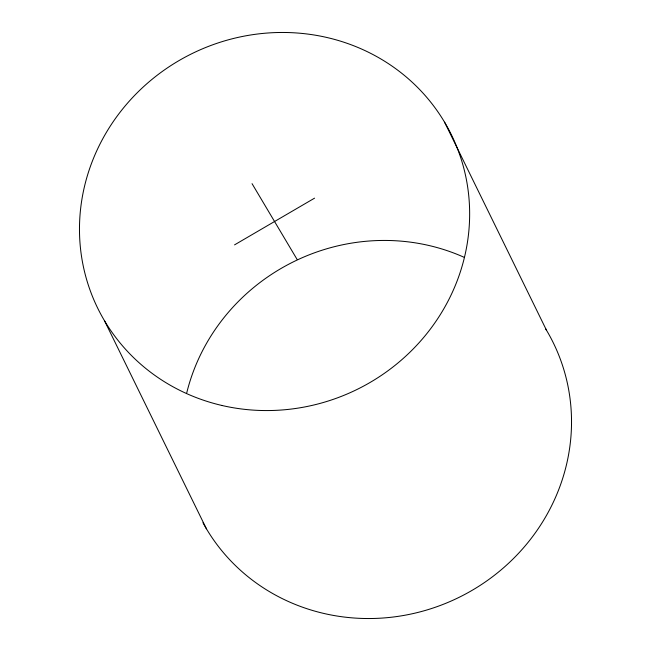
<?xml version="1.0" encoding="UTF-8"?>
<svg xmlns="http://www.w3.org/2000/svg" width="651" height="651" viewBox="0 0 651 651"><rect width="100%" height="100%" fill="white"/><g stroke="black" fill="none" stroke-linecap="round" stroke-linejoin="round"><path stroke-width="0.98" d="M234.547 244.874L314.563 198.156M252.051 183.663L297.059 259.367M444.592 122.233L546.474 330.203M104.526 320.797L206.408 528.767M545.457 328.511A196.952 187.097 -26.1 0 1 469.81 591.669A196.952 187.097 -26.1 0 1 202.974 522.729M186.764 392.789A196.952 187.097 -26.1 0 1 464.277 257.373M221.95 405.475A196.952 187.097 -26.1 0 0 463.553 167.25A196.952 187.097 -26.1 0 0 138.175 91.815A196.952 187.097 -26.1 0 0 221.95 405.475"/></g></svg>
